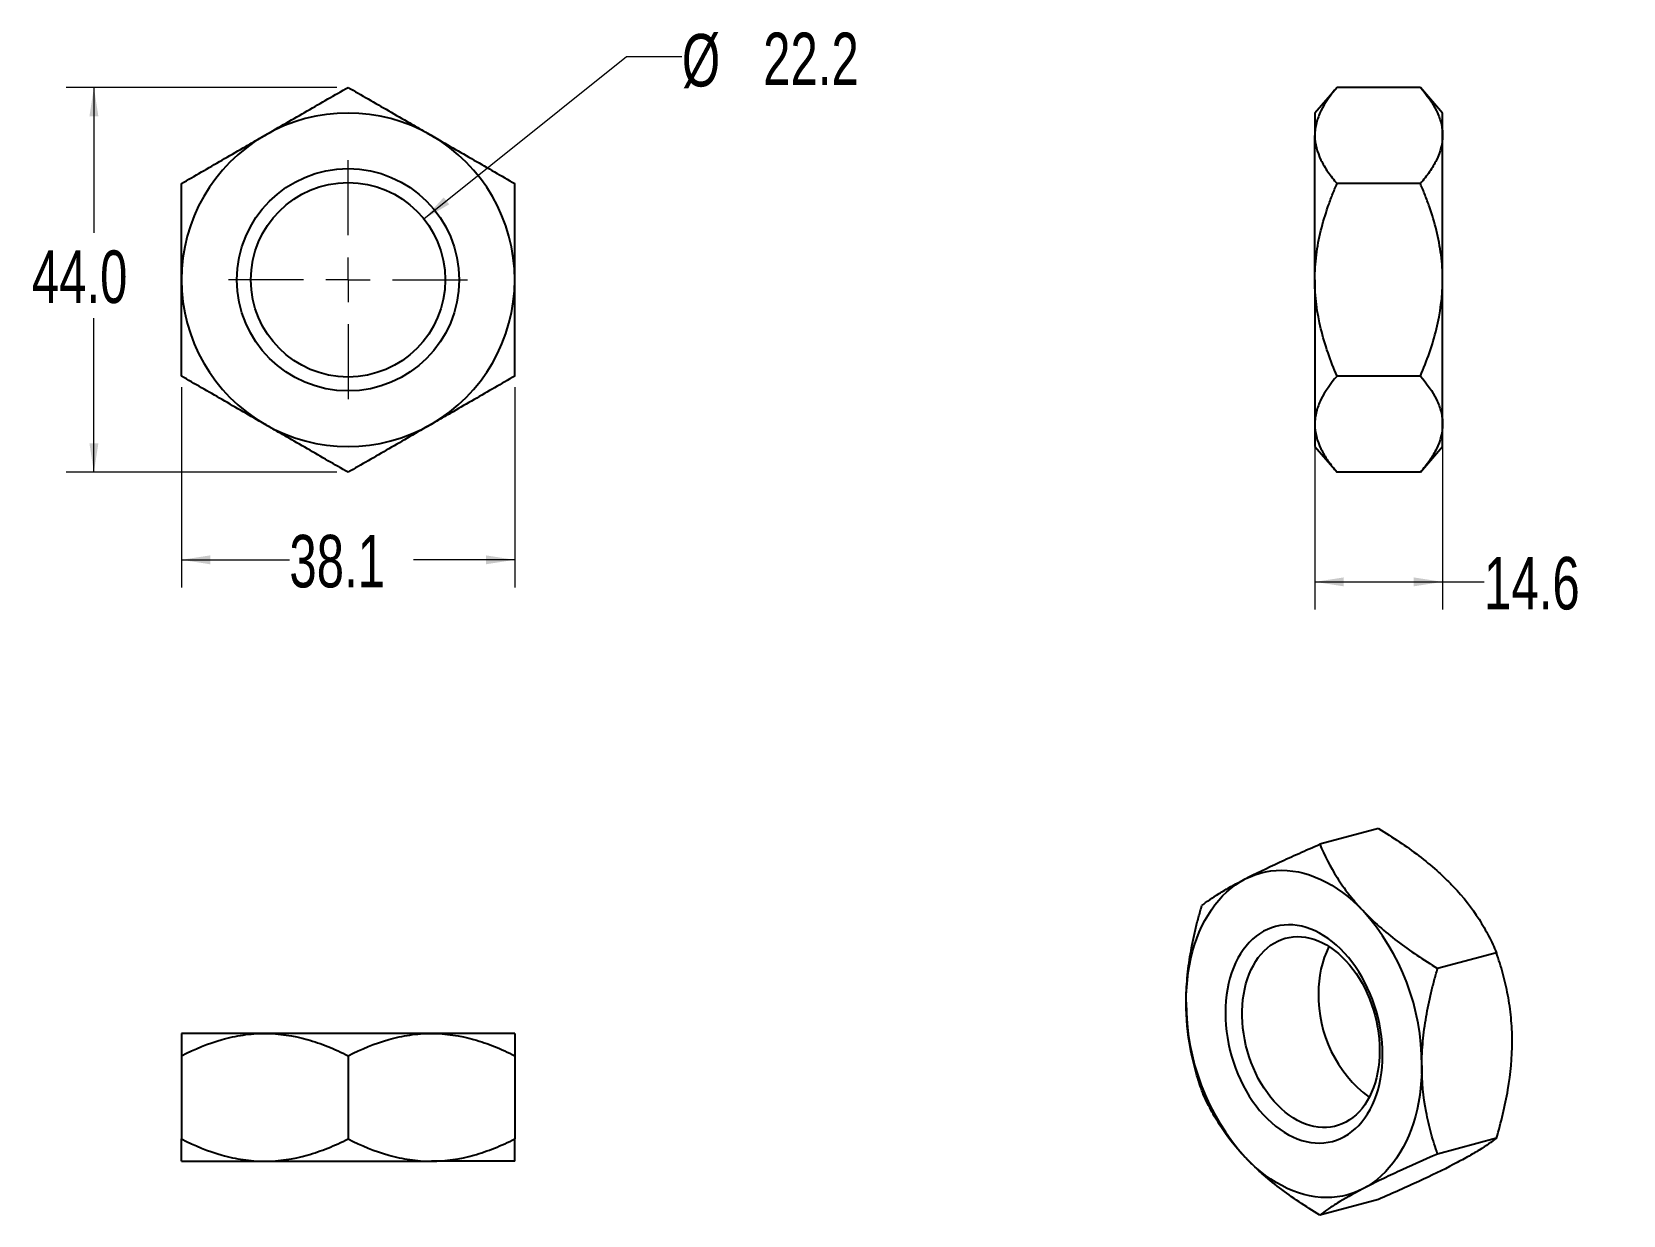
# Model space of a CAD drawing. Header units: millimetres. Extents: x 32 to 214, y 43 to 178.
import ezdxf

# ---------------------------------------------------------------- set-up
doc = ezdxf.new("R2010")
doc.units = ezdxf.units.MM
doc.styles.add('SLDTEXTSTYLE0', font='TXT', dxfattribs={"width": 0.7})
doc.dimstyles.new('SLDDIMSTYLE0', dxfattribs={"dimtxt": 6, "dimasz": 3.302, "dimexe": 0, "dimexo": 0.0625, "dimgap": 1.5, "dimtad": 0, "dimtih": 1, "dimtoh": 1, "dimdec": 1, "dimrnd": 1e-09, "dimzin": 12, "dimdsep": 46, "dimtxsty": 'SLDTEXTSTYLE0', "dimsah": 1, "dimcen": 0.09, "dimadec": 0, "dimazin": 3, "dimtfac": 1, "dimtdec": 1, "dimtofl": 0, "dimtmove": 0, "dimatfit": 3, "dimfxl": 0, "dimfrac": 2, "dimtolj": 1, "dimtzin": 12, "dimarcsym": 0})
doc.dimstyles.new('SLDDIMSTYLE1', dxfattribs={"dimtxt": 6, "dimasz": 3.302, "dimexe": 0, "dimexo": 0.0625, "dimgap": 1.5, "dimtad": 0, "dimtih": 1, "dimtoh": 1, "dimdec": 1, "dimrnd": 1e-09, "dimzin": 4, "dimdsep": 46, "dimtxsty": 'SLDTEXTSTYLE0', "dimsah": 1, "dimcen": 0.09, "dimadec": 0, "dimazin": 1, "dimtfac": 1, "dimtdec": 1, "dimtofl": 0, "dimtmove": 0, "dimatfit": 3, "dimfxl": 0, "dimfrac": 2, "dimtolj": 1, "dimtzin": 12, "dimarcsym": 0})
doc.dimstyles.new('SLDDIMSTYLE2', dxfattribs={"dimtxt": 6, "dimasz": 3.302, "dimexe": 0, "dimexo": 0.0625, "dimgap": 1.5, "dimtad": 0, "dimtih": 1, "dimtoh": 1, "dimdec": 1, "dimrnd": 1e-09, "dimzin": 12, "dimdsep": 46, "dimtxsty": 'SLDTEXTSTYLE0', "dimsah": 1, "dimcen": 0, "dimadec": 0, "dimazin": 3, "dimtfac": 1, "dimtdec": 1, "dimtofl": 0, "dimtmove": 0, "dimatfit": 3, "dimfxl": 0, "dimfrac": 2, "dimtolj": 1, "dimtzin": 12, "dimarcsym": 0})

# ---------------------------------------------------------------- blocks, each defined once
blk = doc.blocks.new('_D')
at = {"color": 7, "linetype": 'Continuous', "lineweight": 18}
for p, q in [((49.37, 137.89), (49.37, 114.98)), ((87.47, 137.89), (87.47, 114.98)), ((49.37, 118.16), (61.71, 118.16)), ((87.47, 118.16), (75.91, 118.16))]:
    blk.add_line(p, q, dxfattribs=at)
for points in [[(49.37, 118.16), (52.67, 117.65), (52.67, 118.67)], [(87.47, 118.16), (84.17, 118.67), (84.17, 117.65)]]:
    blk.add_solid(points, dxfattribs=at)
at = {"color": 7, "linetype": 'Continuous', "lineweight": 18, "insert": (61.71, 121.01), "char_height": 6, "attachment_point": 1, "style": 'SLDTEXTSTYLE0'}
blk.add_mtext('38.1', dxfattribs=at)
blk = doc.blocks.new('_D_1')
at = {"color": 7, "linetype": 'Continuous', "lineweight": 18}
for p, q in [((67.15, 172.15), (36.19, 172.15)), ((39.37, 172.15), (39.37, 155.54)), ((39.37, 128.16), (39.37, 145.77)), ((67.15, 128.16), (36.19, 128.16))]:
    blk.add_line(p, q, dxfattribs=at)
for points in [[(39.37, 172.15), (38.86, 168.85), (39.88, 168.85)], [(39.37, 128.16), (39.88, 131.46), (38.86, 131.46)]]:
    blk.add_solid(points, dxfattribs=at)
at = {"color": 7, "linetype": 'Continuous', "lineweight": 18, "insert": (32.27, 153.51), "char_height": 6, "attachment_point": 1, "style": 'SLDTEXTSTYLE0'}
blk.add_mtext('44.0', dxfattribs=at)
blk = doc.blocks.new('_D_2')
at = {"color": 7, "linetype": 'Continuous', "lineweight": 18}
for p, q in [((77.09, 157.11), (100.23, 175.67)), ((100.23, 175.67), (106.58, 175.67))]:
    blk.add_line(p, q, dxfattribs=at)
blk.add_solid([(77.09, 157.11), (79.98, 158.78), (79.35, 159.57)], dxfattribs=at)
at = {"color": 7, "linetype": 'Continuous', "lineweight": 18, "char_height": 6, "attachment_point": 1, "style": 'SLDTEXTSTYLE0'}
for s, insert in [('%%c', (106.58, 178.25)), ('22.2', (115.86, 178.4))]:
    blk.add_mtext(s, dxfattribs=dict(at, insert=insert))
blk = doc.blocks.new('SW_CENTERMARKSYMBOL_0')
at = {"color": 0, "linetype": 'Continuous', "lineweight": 0}
for p, q in [((0, 5.08), (0, 13.6525)), ((0, 0), (0, 2.54)), ((-5.08, 0), (-13.6525, 0)), ((0, 0), (-2.54, 0)), ((0, 0), (0, -2.54)), ((0, 0), (2.54, 0)), ((5.08, 0), (13.6525, 0)), ((0, -5.08), (0, -13.6525))]:
    blk.add_line(p, q, dxfattribs=at)
blk = doc.blocks.new('_D_3')
at = {"color": 7, "linetype": 'Continuous', "lineweight": 18}
for p, q in [((178.92, 132.39), (178.92, 112.47)), ((193.52, 132.39), (193.52, 112.47)), ((178.92, 115.64), (193.52, 115.64)), ((193.52, 115.64), (198.26, 115.64))]:
    blk.add_line(p, q, dxfattribs=at)
for points in [[(178.92, 115.64), (182.22, 115.13), (182.22, 116.15)], [(193.52, 115.64), (190.22, 116.15), (190.22, 115.13)]]:
    blk.add_solid(points, dxfattribs=at)
at = {"color": 7, "linetype": 'Continuous', "lineweight": 18, "insert": (198.26, 118.49), "char_height": 6, "attachment_point": 1, "style": 'SLDTEXTSTYLE0'}
blk.add_mtext('14.6', dxfattribs=at)

msp = doc.modelspace()

# ---------------------------------------------------------------- linework, layer by layer
at = {"color": 7, "linetype": 'Continuous', "lineweight": 25}
for p, q in [((181.46, 172.15), (178.92, 169.21)), ((190.98, 172.15), (181.46, 172.15)), ((193.52, 169.21), (190.98, 172.15)), ((178.92, 169.21), (178.92, 166.65)), ((193.52, 166.65), (193.52, 169.21)), ((178.92, 150.16), (178.92, 166.65)), ((193.52, 150.16), (193.52, 166.65)), ((190.98, 161.15), (181.46, 161.15)), ((178.92, 150.16), (178.92, 133.66)), ((193.52, 133.66), (193.52, 150.16)), ((190.98, 139.16), (181.46, 139.16)), ((178.92, 133.66), (178.92, 131.11)), ((193.52, 131.11), (193.52, 133.66)), ((178.92, 131.11), (181.46, 128.16)), ((190.98, 128.16), (193.52, 131.11)), ((190.98, 128.16), (181.46, 128.16)), ((186.21, 87.46), (179.48, 85.66)), ((199.68, 73.26), (192.95, 71.45)), ((58.89, 64.04), (49.37, 64.04)), ((77.94, 64.04), (58.89, 64.04)), ((87.47, 64.04), (77.94, 64.04)), ((49.37, 61.5), (49.37, 51.98)), ((68.42, 61.5), (68.42, 51.98)), ((87.47, 61.5), (87.47, 51.98)), ((199.68, 52.07), (192.95, 50.26)), ((49.37, 49.44), (58.89, 49.44)), ((58.89, 49.44), (77.94, 49.44)), ((87.47, 49.44), (77.94, 49.44)), ((186.21, 45.08), (179.48, 43.27))]:
    msp.add_line(p, q, dxfattribs=at)
at = {"color": 7, "linetype": 'Continuous', "lineweight": 25, "flags": 128}
for points in [[(170.94, 81.69), (171.51, 81.95), (172.08, 82.18), (172.67, 82.37), (173.27, 82.51), (173.88, 82.61), (174.5, 82.67), (175.13, 82.69), (175.76, 82.67), (176.4, 82.6), (177.04, 82.49), (177.68, 82.34), (178.32, 82.15), (178.96, 81.91), (179.6, 81.64), (180.23, 81.33), (180.86, 80.97), (181.47, 80.58), (182.09, 80.15), (182.69, 79.68), (183.28, 79.18), (183.85, 78.65), (184.41, 78.08)], [(164.21, 67.59), (164.22, 68.46), (164.27, 69.32), (164.35, 70.17), (164.45, 71), (164.59, 71.82), (164.75, 72.62), (164.95, 73.4), (165.17, 74.16), (165.43, 74.89), (165.71, 75.6), (166.01, 76.29), (166.35, 76.94), (166.71, 77.57), (167.09, 78.17), (167.5, 78.73), (167.93, 79.26), (168.38, 79.76), (168.86, 80.22), (169.35, 80.64), (169.87, 81.03), (170.4, 81.38), (170.94, 81.69)], [(186.66, 61.58), (186.65, 62.28), (186.6, 62.99), (186.53, 63.7), (186.43, 64.41), (186.3, 65.12), (186.14, 65.83), (185.95, 66.53), (185.74, 67.23), (185.5, 67.91), (185.23, 68.58), (184.94, 69.23), (184.63, 69.87), (184.3, 70.49), (183.94, 71.08), (183.56, 71.66), (183.16, 72.21), (182.75, 72.73), (182.32, 73.22), (181.87, 73.69), (181.41, 74.12), (180.94, 74.52), (180.45, 74.88), (179.96, 75.21), (179.46, 75.5), (178.96, 75.75), (178.45, 75.97), (177.94, 76.15), (177.42, 76.29), (176.91, 76.38), (176.4, 76.44), (175.9, 76.46), (175.4, 76.43), (174.9, 76.37), (174.42, 76.26), (173.95, 76.12), (173.49, 75.93), (173.04, 75.71), (172.61, 75.44), (172.2, 75.14), (171.8, 74.81), (171.42, 74.44), (171.06, 74.03), (170.73, 73.59), (170.41, 73.12), (170.12, 72.63), (169.86, 72.1), (169.62, 71.54), (169.41, 70.97), (169.22, 70.36), (169.06, 69.74), (168.93, 69.1), (168.83, 68.44), (168.76, 67.77), (168.71, 67.09), (168.7, 66.39), (168.71, 65.69), (168.76, 64.98), (168.83, 64.27), (168.93, 63.56), (169.06, 62.85), (169.22, 62.14), (169.41, 61.44), (169.62, 60.75), (169.86, 60.06), (170.12, 59.39), (170.41, 58.74), (170.73, 58.1), (171.06, 57.49), (171.42, 56.89), (171.8, 56.31), (172.2, 55.77), (172.61, 55.24), (173.04, 54.75), (173.49, 54.29), (173.95, 53.86), (174.42, 53.46), (174.9, 53.09), (175.4, 52.76), (175.9, 52.47), (176.4, 52.22), (176.91, 52), (177.42, 51.82), (177.94, 51.69), (178.45, 51.59), (178.96, 51.53), (179.46, 51.52), (179.96, 51.54), (180.45, 51.61), (180.94, 51.71), (181.41, 51.86), (181.87, 52.04), (182.32, 52.27), (182.75, 52.53), (183.16, 52.83), (183.56, 53.16), (183.94, 53.53), (184.3, 53.94), (184.63, 54.38), (184.94, 54.85), (185.23, 55.35), (185.5, 55.87), (185.74, 56.43), (185.95, 57.01), (186.14, 57.61), (186.3, 58.23), (186.43, 58.87), (186.53, 59.53), (186.6, 60.2), (186.65, 60.89), (186.66, 61.58)], [(186.32, 62.09), (186.31, 61.44), (186.26, 60.8), (186.19, 60.18), (186.09, 59.57), (185.96, 58.97), (185.8, 58.4), (185.62, 57.85), (185.41, 57.32), (185.17, 56.81), (184.91, 56.34), (184.62, 55.89), (184.31, 55.48), (183.98, 55.09), (183.63, 54.74), (183.26, 54.43), (182.87, 54.15), (182.46, 53.91), (182.04, 53.71), (181.61, 53.54), (181.17, 53.42), (180.71, 53.34), (180.25, 53.29), (179.78, 53.29), (179.3, 53.33), (178.82, 53.41), (178.35, 53.52), (177.87, 53.68), (177.39, 53.88), (176.92, 54.11), (176.45, 54.39), (175.99, 54.7), (175.54, 55.04), (175.1, 55.42), (174.68, 55.83), (174.26, 56.28), (173.87, 56.75), (173.49, 57.25), (173.13, 57.77), (172.78, 58.32), (172.46, 58.9), (172.17, 59.49), (171.89, 60.1), (171.64, 60.72), (171.42, 61.36), (171.22, 62), (171.05, 62.66), (170.9, 63.32), (170.79, 63.99), (170.7, 64.65), (170.64, 65.31), (170.61, 65.97), (170.61, 66.63), (170.64, 67.27), (170.7, 67.9), (170.79, 68.52), (170.9, 69.13), (171.05, 69.71), (171.22, 70.27), (171.42, 70.81), (171.64, 71.33), (171.89, 71.82), (172.17, 72.28), (172.46, 72.71), (172.78, 73.11), (173.13, 73.48), (173.49, 73.81), (173.87, 74.11), (174.26, 74.37), (174.68, 74.59), (175.1, 74.77), (175.54, 74.92), (175.99, 75.02), (176.45, 75.08), (176.92, 75.11), (177.39, 75.09), (177.87, 75.03), (178.35, 74.93), (178.82, 74.8), (179.3, 74.62), (179.78, 74.4), (180.25, 74.15), (180.71, 73.86), (181.17, 73.53), (181.61, 73.17), (182.04, 72.77), (182.46, 72.34), (182.87, 71.88), (183.26, 71.4), (183.63, 70.89), (183.98, 70.35), (184.31, 69.79), (184.62, 69.2), (184.91, 68.6), (185.17, 67.99), (185.41, 67.36), (185.62, 66.71), (185.8, 66.06), (185.96, 65.4), (186.09, 64.74), (186.19, 64.08), (186.26, 63.41), (186.31, 62.75), (186.32, 62.09)], [(191.15, 60.38), (191.13, 59.51), (191.09, 58.65), (191.01, 57.8), (190.91, 56.97), (190.77, 56.15), (190.6, 55.35), (190.41, 54.57), (190.19, 53.81), (189.93, 53.08), (189.65, 52.37), (189.35, 51.68), (189.01, 51.03), (188.65, 50.4), (188.27, 49.8), (187.86, 49.24), (187.43, 48.71), (186.98, 48.21), (186.5, 47.75), (186.01, 47.33), (185.49, 46.94), (184.96, 46.59), (184.41, 46.29)], [(184.41, 46.29), (183.85, 46.02), (183.28, 45.79), (182.69, 45.61), (182.09, 45.46), (181.47, 45.36), (180.86, 45.3), (180.23, 45.28), (179.6, 45.31), (178.96, 45.37), (178.32, 45.48), (177.68, 45.63), (177.04, 45.83), (176.4, 46.06), (175.76, 46.33), (175.13, 46.65), (174.5, 47), (173.88, 47.39), (173.27, 47.82), (172.67, 48.29), (172.08, 48.79), (171.51, 49.33), (170.94, 49.9)]]:
    msp.add_lwpolyline(points, dxfattribs=at)
at = {"color": 7, "linetype": 'Continuous', "lineweight": 25}
for radius in [12.7, 11.11]:
    msp.add_circle((68.42, 150.16), radius, dxfattribs=at)
for centre, radius, start, end in [((68.42, 150.16), 19.05, 60, 120), ((68.42, 150.16), 19.05, 120, 180), ((68.42, 150.16), 19.05, 0, 60), ((68.42, 150.16), 19.05, 180, 240), ((68.42, 150.16), 19.05, 300, 0), ((68.42, 150.16), 19.05, 240, 300), ((164.84, 60.5), 26.31, 359.7435, 41.9239), ((190.87, 68.88), 11.53, 153.7894, 181.1948), ((190.52, 67.48), 26.31, 179.7435, 221.9239), ((193.68, 68.28), 14.34, 178.5545, 233.4396)]:
    msp.add_arc(centre, radius, start, end, dxfattribs=at)
for points, knots in [([(58.89, 166.65), (60.55, 167.61), (62.17, 168.55), (64.55, 169.92), (65.33, 170.37), (66.89, 171.27), (67.66, 171.71), (68.42, 172.15)], [0, 0, 0, 0, 0.5, 0.5, 0.75, 0.75, 1, 1, 1, 1]), ([(68.42, 172.15), (69.94, 171.27), (71.48, 170.38), (73.86, 169.01), (74.66, 168.55), (75.88, 167.85), (76.29, 167.61), (77.11, 167.13), (77.53, 166.89), (77.94, 166.65)], [0, 0, 0, 0, 0.5, 0.5, 0.75, 0.75, 0.875, 0.875, 1, 1, 1, 1]), ([(181.46, 172.15), (180.7, 171.27), (180.07, 170.38), (179.4, 169.01), (179.22, 168.55), (179.04, 167.85), (178.99, 167.61), (178.93, 167.13), (178.92, 166.89), (178.92, 166.65)], [0, 0, 0, 0, 0.5, 0.5, 0.75, 0.75, 0.875, 0.875, 1, 1, 1, 1]), ([(190.98, 172.15), (191.74, 171.27), (192.37, 170.38), (193.04, 169.01), (193.22, 168.55), (193.4, 167.85), (193.44, 167.61), (193.51, 167.13), (193.52, 166.89), (193.52, 166.65)], [0, 0, 0, 0, 0.5, 0.5, 0.75, 0.75, 0.875, 0.875, 1, 1, 1, 1]), ([(49.37, 161.15), (50.89, 162.03), (52.43, 162.92), (54.81, 164.29), (55.61, 164.76), (56.83, 165.46), (57.24, 165.7), (58.06, 166.17), (58.48, 166.41), (58.89, 166.65)], [0, 0, 0, 0, 0.5, 0.5, 0.75, 0.75, 0.875, 0.875, 1, 1, 1, 1]), ([(77.94, 166.65), (79.6, 165.69), (81.22, 164.76), (83.6, 163.39), (84.38, 162.94), (85.94, 162.04), (86.71, 161.59), (87.47, 161.15)], [0, 0, 0, 0, 0.5, 0.5, 0.75, 0.75, 1, 1, 1, 1]), ([(178.92, 166.65), (178.92, 165.69), (179.17, 164.76), (179.84, 163.39), (180.11, 162.94), (180.73, 162.04), (181.08, 161.59), (181.46, 161.15)], [0, 0, 0, 0, 0.5, 0.5, 0.75, 0.75, 1, 1, 1, 1]), ([(193.52, 166.65), (193.52, 165.69), (193.27, 164.76), (192.6, 163.39), (192.33, 162.94), (191.71, 162.04), (191.36, 161.59), (190.98, 161.15)], [0, 0, 0, 0, 0.5, 0.5, 0.75, 0.75, 1, 1, 1, 1]), ([(49.37, 150.16), (49.37, 150.63), (49.37, 151.11), (49.37, 152.06), (49.37, 152.53), (49.37, 153.94), (49.37, 154.87), (49.37, 156.7), (49.37, 157.6), (49.37, 158.95), (49.37, 159.4), (49.37, 160.28), (49.37, 160.72), (49.37, 161.15)], [0, 0, 0, 0, 0.125, 0.125, 0.25, 0.25, 0.5, 0.5, 0.75, 0.75, 0.875, 0.875, 1, 1, 1, 1]), ([(87.47, 150.16), (87.47, 150.63), (87.47, 151.11), (87.47, 152.06), (87.47, 152.53), (87.47, 153.94), (87.47, 154.87), (87.47, 156.7), (87.47, 157.6), (87.47, 158.95), (87.47, 159.4), (87.47, 160.28), (87.47, 160.72), (87.47, 161.15)], [0, 0, 0, 0, 0.125, 0.125, 0.25, 0.25, 0.5, 0.5, 0.75, 0.75, 0.875, 0.875, 1, 1, 1, 1]), ([(178.92, 150.16), (178.92, 150.63), (178.93, 151.11), (178.99, 152.06), (179.04, 152.53), (179.22, 153.94), (179.39, 154.87), (179.84, 156.7), (180.11, 157.6), (180.58, 158.95), (180.74, 159.4), (181.09, 160.28), (181.27, 160.72), (181.46, 161.15)], [0, 0, 0, 0, 0.125, 0.125, 0.25, 0.25, 0.5, 0.5, 0.75, 0.75, 0.875, 0.875, 1, 1, 1, 1]), ([(193.52, 150.16), (193.52, 150.63), (193.51, 151.11), (193.45, 152.06), (193.4, 152.53), (193.22, 153.94), (193.04, 154.87), (192.6, 156.7), (192.33, 157.6), (191.86, 158.95), (191.69, 159.4), (191.35, 160.28), (191.17, 160.72), (190.98, 161.15)], [0, 0, 0, 0, 0.125, 0.125, 0.25, 0.25, 0.5, 0.5, 0.75, 0.75, 0.875, 0.875, 1, 1, 1, 1]), ([(49.37, 139.16), (49.37, 140.03), (49.37, 140.91), (49.37, 142.71), (49.37, 143.62), (49.37, 146.38), (49.37, 148.25), (49.37, 150.16)], [0, 0, 0, 0, 0.25, 0.25, 0.5, 0.5, 1, 1, 1, 1]), ([(87.47, 139.16), (87.47, 140.03), (87.47, 140.91), (87.47, 142.71), (87.47, 143.62), (87.47, 146.38), (87.47, 148.25), (87.47, 150.16)], [0, 0, 0, 0, 0.25, 0.25, 0.5, 0.5, 1, 1, 1, 1]), ([(181.46, 139.16), (181.08, 140.03), (180.74, 140.91), (180.11, 142.71), (179.84, 143.62), (179.17, 146.38), (178.92, 148.25), (178.92, 150.16)], [0, 0, 0, 0, 0.25, 0.25, 0.5, 0.5, 1, 1, 1, 1]), ([(190.98, 139.16), (191.36, 140.03), (191.7, 140.91), (192.33, 142.71), (192.6, 143.62), (193.27, 146.38), (193.52, 148.25), (193.52, 150.16)], [0, 0, 0, 0, 0.25, 0.25, 0.5, 0.5, 1, 1, 1, 1]), ([(58.89, 133.66), (57.24, 134.62), (55.62, 135.55), (53.24, 136.92), (52.46, 137.38), (50.9, 138.27), (50.13, 138.72), (49.37, 139.16)], [0, 0, 0, 0, 0.5, 0.5, 0.75, 0.75, 1, 1, 1, 1]), ([(87.47, 139.16), (85.95, 138.28), (84.41, 137.39), (82.03, 136.02), (81.23, 135.55), (80.01, 134.85), (79.6, 134.61), (78.78, 134.14), (78.36, 133.9), (77.94, 133.66)], [0, 0, 0, 0, 0.5, 0.5, 0.75, 0.75, 0.875, 0.875, 1, 1, 1, 1]), ([(181.46, 139.16), (180.7, 138.28), (180.07, 137.39), (179.4, 136.02), (179.22, 135.55), (179.04, 134.85), (178.99, 134.61), (178.93, 134.14), (178.92, 133.9), (178.92, 133.66)], [0, 0, 0, 0, 0.5, 0.5, 0.75, 0.75, 0.875, 0.875, 1, 1, 1, 1]), ([(190.98, 139.16), (191.74, 138.28), (192.37, 137.39), (193.04, 136.02), (193.22, 135.55), (193.4, 134.85), (193.44, 134.61), (193.51, 134.14), (193.52, 133.9), (193.52, 133.66)], [0, 0, 0, 0, 0.5, 0.5, 0.75, 0.75, 0.875, 0.875, 1, 1, 1, 1]), ([(68.42, 128.16), (66.9, 129.04), (65.36, 129.93), (62.98, 131.3), (62.18, 131.76), (60.96, 132.46), (60.55, 132.7), (59.73, 133.18), (59.31, 133.42), (58.89, 133.66)], [0, 0, 0, 0, 0.5, 0.5, 0.75, 0.75, 0.875, 0.875, 1, 1, 1, 1]), ([(77.94, 133.66), (76.29, 132.7), (74.67, 131.77), (72.29, 130.39), (71.51, 129.94), (69.95, 129.04), (69.18, 128.6), (68.42, 128.16)], [0, 0, 0, 0, 0.5, 0.5, 0.75, 0.75, 1, 1, 1, 1]), ([(178.92, 133.66), (178.92, 132.7), (179.17, 131.77), (179.84, 130.39), (180.11, 129.94), (180.73, 129.04), (181.08, 128.6), (181.46, 128.16)], [0, 0, 0, 0, 0.5, 0.5, 0.75, 0.75, 1, 1, 1, 1]), ([(193.52, 133.66), (193.52, 132.7), (193.27, 131.77), (192.6, 130.39), (192.33, 129.94), (191.71, 129.04), (191.36, 128.6), (190.98, 128.16)], [0, 0, 0, 0, 0.5, 0.5, 0.75, 0.75, 1, 1, 1, 1]), ([(186.21, 87.46), (187.82, 86.47), (189.36, 85.44), (191.51, 83.8), (192.2, 83.24), (193.19, 82.36), (193.52, 82.06), (194.14, 81.46), (194.45, 81.15), (194.74, 80.84)], [0, 0, 0, 0, 0.5, 0.5, 0.75, 0.75, 0.875, 0.875, 1, 1, 1, 1]), ([(170.94, 81.69), (172.12, 82.29), (173.44, 82.94), (175.59, 83.93), (176.34, 84.27), (177.88, 84.96), (178.67, 85.31), (179.48, 85.66)], [0, 0, 0, 0, 0.5, 0.5, 0.75, 0.75, 1, 1, 1, 1]), ([(179.48, 85.66), (180.02, 84.38), (180.66, 83.11), (181.86, 81.21), (182.31, 80.58), (183.04, 79.64), (183.3, 79.33), (183.84, 78.7), (184.12, 78.39), (184.41, 78.08)], [0, 0, 0, 0, 0.5, 0.5, 0.75, 0.75, 0.875, 0.875, 1, 1, 1, 1]), ([(166.01, 78.67), (166.55, 79.09), (167.19, 79.53), (168.39, 80.28), (168.84, 80.54), (169.57, 80.95), (169.83, 81.09), (170.37, 81.38), (170.65, 81.53), (170.94, 81.69)], [0, 0, 0, 0, 0.5, 0.5, 0.75, 0.75, 0.875, 0.875, 1, 1, 1, 1]), ([(194.74, 80.84), (195.92, 79.61), (196.88, 78.35), (198.09, 76.45), (198.45, 75.82), (199.11, 74.54), (199.41, 73.9), (199.68, 73.26)], [0, 0, 0, 0, 0.5, 0.5, 0.75, 0.75, 1, 1, 1, 1]), ([(164.21, 67.59), (164.21, 68.05), (164.22, 68.52), (164.26, 69.45), (164.3, 69.91), (164.42, 71.3), (164.55, 72.22), (164.86, 74.07), (165.06, 75), (165.38, 76.38), (165.5, 76.85), (165.75, 77.76), (165.87, 78.22), (166.01, 78.67)], [0, 0, 0, 0, 0.125, 0.125, 0.25, 0.25, 0.5, 0.5, 0.75, 0.75, 0.875, 0.875, 1, 1, 1, 1]), ([(184.41, 78.08), (185.59, 76.84), (186.91, 75.68), (189.06, 74.03), (189.81, 73.5), (191.35, 72.46), (192.14, 71.95), (192.95, 71.45)], [0, 0, 0, 0, 0.5, 0.5, 0.75, 0.75, 1, 1, 1, 1]), ([(201.48, 63.14), (201.48, 63.6), (201.47, 64.06), (201.42, 64.97), (201.39, 65.41), (201.26, 66.73), (201.14, 67.59), (200.82, 69.27), (200.63, 70.09), (200.3, 71.3), (200.18, 71.7), (199.94, 72.49), (199.81, 72.88), (199.68, 73.26)], [0, 0, 0, 0, 0.125, 0.125, 0.25, 0.25, 0.5, 0.5, 0.75, 0.75, 0.875, 0.875, 1, 1, 1, 1]), ([(191.15, 60.38), (191.15, 60.84), (191.16, 61.3), (191.2, 62.23), (191.24, 62.69), (191.36, 64.08), (191.49, 65.01), (191.8, 66.86), (192, 67.78), (192.33, 69.17), (192.44, 69.63), (192.69, 70.55), (192.81, 71), (192.95, 71.45)], [0, 0, 0, 0, 0.125, 0.125, 0.25, 0.25, 0.5, 0.5, 0.75, 0.75, 0.875, 0.875, 1, 1, 1, 1]), ([(166.01, 57.48), (165.74, 58.25), (165.49, 59.03), (165.05, 60.65), (164.86, 61.48), (164.39, 64), (164.21, 65.76), (164.21, 67.59)], [0, 0, 0, 0, 0.25, 0.25, 0.5, 0.5, 1, 1, 1, 1]), ([(49.37, 61.5), (50.89, 62.26), (52.43, 62.89), (54.81, 63.56), (55.61, 63.74), (56.83, 63.92), (57.24, 63.97), (58.06, 64.03), (58.48, 64.04), (58.89, 64.04)], [0, 0, 0, 0, 0.5, 0.5, 0.75, 0.75, 0.875, 0.875, 1, 1, 1, 1]), ([(49.37, 64.04), (49.37, 64.04), (49.37, 64.03), (49.37, 63.97), (49.37, 63.92), (49.37, 63.74), (49.37, 63.57), (49.37, 63.12), (49.37, 62.85), (49.37, 62.38), (49.37, 62.22), (49.37, 61.87), (49.37, 61.69), (49.37, 61.5)], [0, 0, 0, 0, 0.125, 0.125, 0.25, 0.25, 0.5, 0.5, 0.75, 0.75, 0.875, 0.875, 1, 1, 1, 1]), ([(58.89, 64.04), (60.55, 64.04), (62.17, 63.79), (64.55, 63.12), (65.33, 62.85), (66.89, 62.23), (67.66, 61.88), (68.42, 61.5)], [0, 0, 0, 0, 0.5, 0.5, 0.75, 0.75, 1, 1, 1, 1]), ([(68.42, 61.5), (69.94, 62.26), (71.48, 62.89), (73.86, 63.56), (74.66, 63.74), (75.88, 63.92), (76.29, 63.97), (77.11, 64.03), (77.53, 64.04), (77.94, 64.04)], [0, 0, 0, 0, 0.5, 0.5, 0.75, 0.75, 0.875, 0.875, 1, 1, 1, 1]), ([(77.94, 64.04), (79.6, 64.04), (81.22, 63.79), (83.6, 63.12), (84.38, 62.85), (85.94, 62.23), (86.71, 61.88), (87.47, 61.5)], [0, 0, 0, 0, 0.5, 0.5, 0.75, 0.75, 1, 1, 1, 1]), ([(87.47, 64.04), (87.47, 64.04), (87.47, 64.03), (87.47, 63.97), (87.47, 63.92), (87.47, 63.74), (87.47, 63.57), (87.47, 63.12), (87.47, 62.85), (87.47, 62.38), (87.47, 62.22), (87.47, 61.87), (87.47, 61.69), (87.47, 61.5)], [0, 0, 0, 0, 0.125, 0.125, 0.25, 0.25, 0.5, 0.5, 0.75, 0.75, 0.875, 0.875, 1, 1, 1, 1]), ([(199.68, 52.07), (199.95, 52.97), (200.19, 53.89), (200.63, 55.75), (200.83, 56.68), (201.3, 59.46), (201.48, 61.31), (201.48, 63.14)], [0, 0, 0, 0, 0.25, 0.25, 0.5, 0.5, 1, 1, 1, 1]), ([(192.95, 50.26), (192.68, 51.03), (192.44, 51.81), (191.99, 53.43), (191.8, 54.26), (191.33, 56.79), (191.15, 58.54), (191.15, 60.38)], [0, 0, 0, 0, 0.25, 0.25, 0.5, 0.5, 1, 1, 1, 1]), ([(170.94, 49.9), (169.77, 51.13), (168.81, 52.39), (167.6, 54.29), (167.23, 54.92), (166.57, 56.2), (166.27, 56.84), (166.01, 57.48)], [0, 0, 0, 0, 0.5, 0.5, 0.75, 0.75, 1, 1, 1, 1]), ([(49.37, 51.98), (50.89, 51.22), (52.43, 50.59), (54.81, 49.92), (55.61, 49.74), (56.83, 49.56), (57.24, 49.52), (58.06, 49.45), (58.48, 49.44), (58.89, 49.44)], [0, 0, 0, 0, 0.5, 0.5, 0.75, 0.75, 0.875, 0.875, 1, 1, 1, 1]), ([(49.37, 49.44), (49.37, 49.44), (49.37, 49.45), (49.37, 49.52), (49.37, 49.56), (49.37, 49.74), (49.37, 49.92), (49.37, 50.36), (49.37, 50.63), (49.37, 51.1), (49.37, 51.27), (49.37, 51.61), (49.37, 51.79), (49.37, 51.98)], [0, 0, 0, 0, 0.125, 0.125, 0.25, 0.25, 0.5, 0.5, 0.75, 0.75, 0.875, 0.875, 1, 1, 1, 1]), ([(58.89, 49.44), (60.55, 49.44), (62.17, 49.69), (64.55, 50.36), (65.33, 50.63), (66.89, 51.25), (67.66, 51.6), (68.42, 51.98)], [0, 0, 0, 0, 0.5, 0.5, 0.75, 0.75, 1, 1, 1, 1]), ([(68.42, 51.98), (69.94, 51.22), (71.48, 50.59), (73.86, 49.92), (74.66, 49.74), (75.88, 49.56), (76.29, 49.52), (77.11, 49.45), (77.53, 49.44), (77.94, 49.44)], [0, 0, 0, 0, 0.5, 0.5, 0.75, 0.75, 0.875, 0.875, 1, 1, 1, 1]), ([(77.94, 49.44), (79.6, 49.44), (81.22, 49.69), (83.6, 50.36), (84.38, 50.63), (85.94, 51.25), (86.71, 51.6), (87.47, 51.98)], [0, 0, 0, 0, 0.5, 0.5, 0.75, 0.75, 1, 1, 1, 1]), ([(87.47, 49.44), (87.47, 49.44), (87.47, 49.45), (87.47, 49.52), (87.47, 49.56), (87.47, 49.74), (87.47, 49.92), (87.47, 50.36), (87.47, 50.63), (87.47, 51.1), (87.47, 51.27), (87.47, 51.61), (87.47, 51.79), (87.47, 51.98)], [0, 0, 0, 0, 0.125, 0.125, 0.25, 0.25, 0.5, 0.5, 0.75, 0.75, 0.875, 0.875, 1, 1, 1, 1]), ([(199.68, 52.07), (199.14, 51.65), (198.5, 51.21), (197.29, 50.46), (196.85, 50.2), (196.12, 49.79), (195.86, 49.65), (195.32, 49.36), (195.04, 49.21), (194.74, 49.05)], [0, 0, 0, 0, 0.5, 0.5, 0.75, 0.75, 0.875, 0.875, 1, 1, 1, 1]), ([(179.48, 43.27), (177.87, 44.26), (176.33, 45.3), (174.17, 46.94), (173.48, 47.5), (172.49, 48.38), (172.17, 48.67), (171.54, 49.28), (171.24, 49.58), (170.94, 49.9)], [0, 0, 0, 0, 0.5, 0.5, 0.75, 0.75, 0.875, 0.875, 1, 1, 1, 1]), ([(192.95, 50.26), (191.34, 49.56), (189.8, 48.87), (187.64, 47.88), (186.95, 47.55), (185.96, 47.07), (185.64, 46.91), (185.02, 46.6), (184.71, 46.44), (184.41, 46.29)], [0, 0, 0, 0, 0.5, 0.5, 0.75, 0.75, 0.875, 0.875, 1, 1, 1, 1]), ([(194.74, 49.05), (193.57, 48.44), (192.25, 47.8), (190.09, 46.81), (189.35, 46.47), (187.81, 45.78), (187.01, 45.43), (186.21, 45.08)], [0, 0, 0, 0, 0.5, 0.5, 0.75, 0.75, 1, 1, 1, 1]), ([(184.41, 46.29), (183.24, 45.68), (182.28, 45.13), (181.07, 44.39), (180.7, 44.15), (180.04, 43.7), (179.75, 43.48), (179.48, 43.27)], [0, 0, 0, 0, 0.5, 0.5, 0.75, 0.75, 1, 1, 1, 1])]:
    msp.add_open_spline(points, degree=3, knots=knots, dxfattribs=at)

# ---------------------------------------------------------------- block references
at = {"color": 7, "linetype": 'Continuous', "lineweight": 0}
msp.add_blockref('SW_CENTERMARKSYMBOL_0', (68.42, 150.16), dxfattribs=at)

# ---------------------------------------------------------------- dimensions: what is measured, and where the dimension line sits
at = {"color": 7, "linetype": 'Continuous', "lineweight": 18}
dim = msp.add_diameter_dim_2p(p1=(59.75, 143.2), p2=(77.09, 157.11), dimstyle='SLDDIMSTYLE2', dxfattribs=at)
dim.commit()
dim.dimension.update_dxf_attribs({"geometry": '_D_2', "text_midpoint": (118.32, 175.67), "dimtype": 163})
dim = msp.add_linear_dim(base=(39.37, 128.16), p1=(68.42, 172.15), p2=(68.42, 128.16), angle=90, dimstyle='SLDDIMSTYLE1', dxfattribs=at)
dim.commit()
dim.dimension.update_dxf_attribs({"geometry": '_D_1', "text_midpoint": (39.37, 150.66), "dimtype": 160})
for base, p1, p2, picture, middle in [((49.37, 118.16), (87.47, 139.16), (49.37, 139.16), '_D', (68.81, 118.16)), ((178.92, 115.64), (193.52, 133.66), (178.92, 133.66), '_D_3', (205.35, 115.64))]:
    dim = msp.add_linear_dim(base=base, p1=p1, p2=p2, dimstyle='SLDDIMSTYLE0', dxfattribs=at)
    dim.commit()
    dim.dimension.update_dxf_attribs({"geometry": picture, "text_midpoint": middle, "dimtype": 160})

doc.saveas('drawing.dxf')
